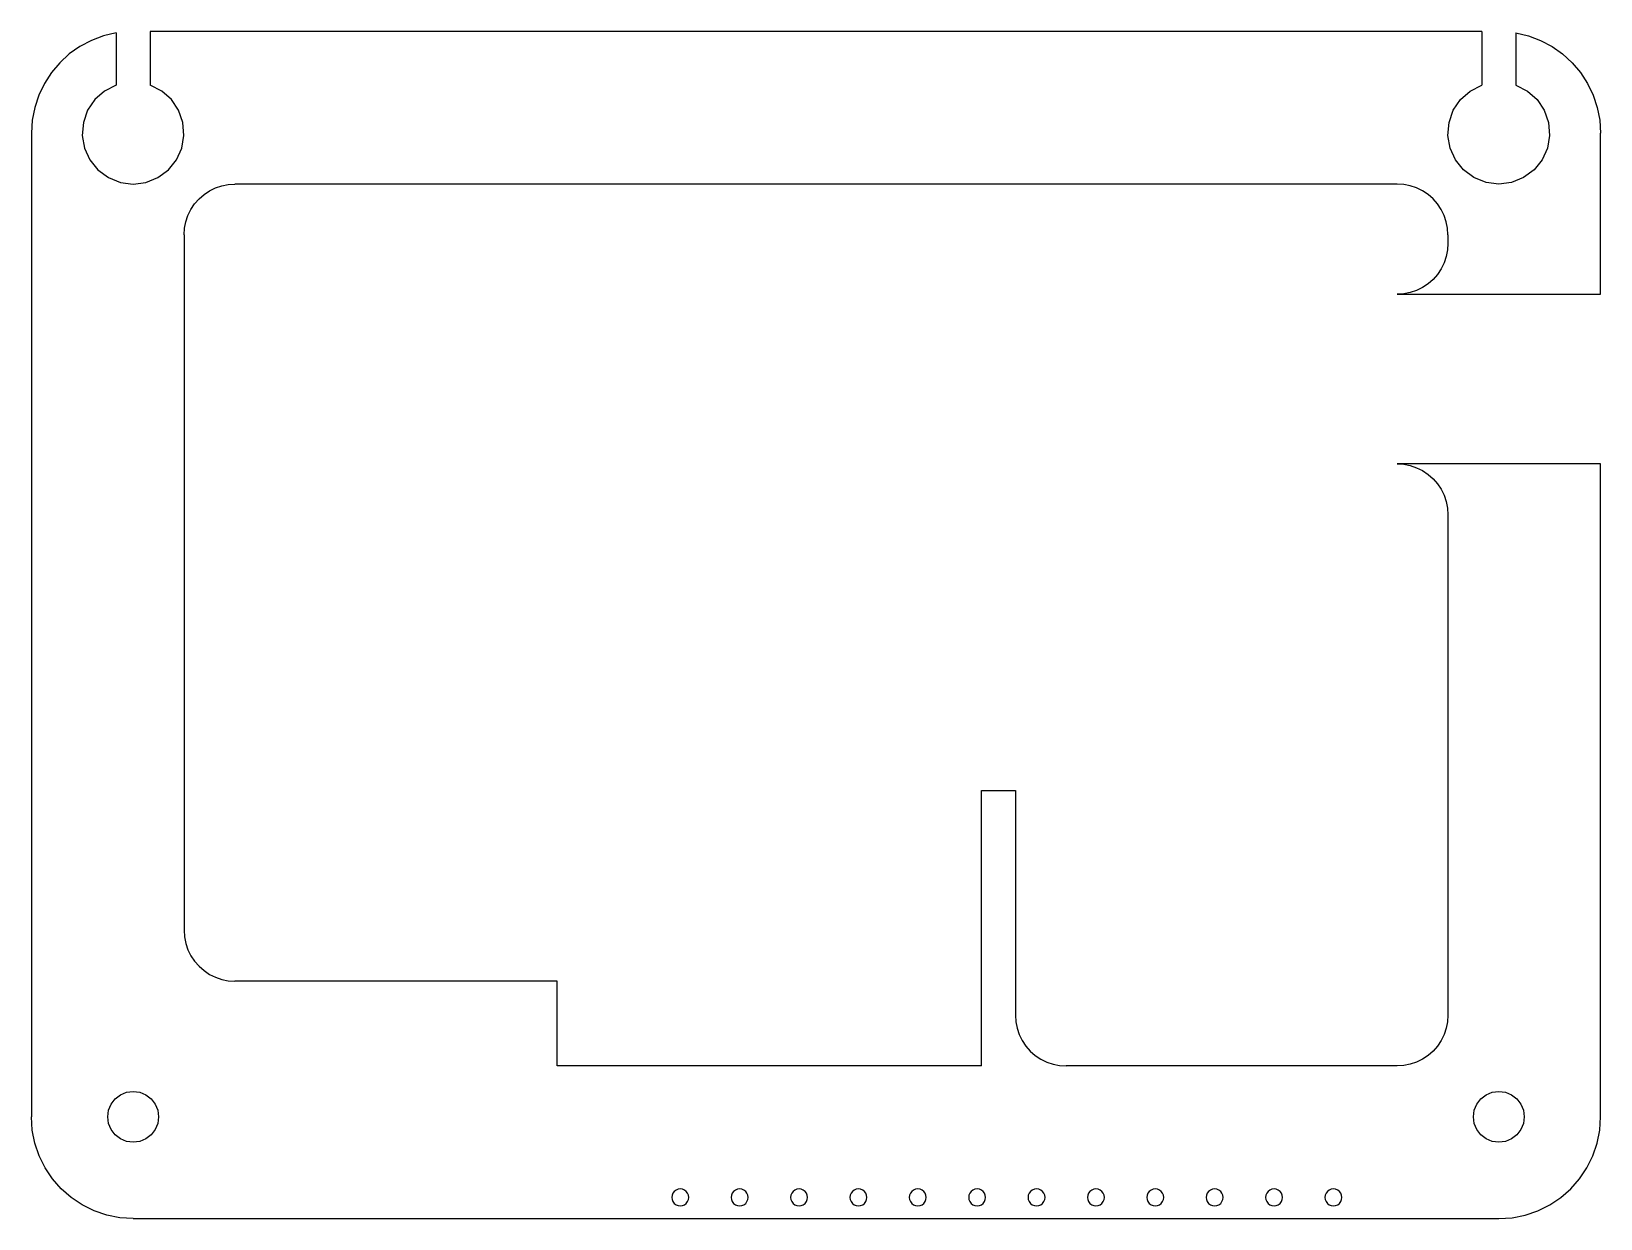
# Model space of a CAD drawing. Extents: x 855 to 1040, y 0 to 140.
import ezdxf

# ---------------------------------------------------------------- set-up
doc = ezdxf.new("R2010")
doc.units = 0
doc.header["$LTSCALE"] = 1000
doc.linetypes.add('SKEMA_SOLID', pattern=[0])
doc.layers.add('Layer0_S_', color=20, linetype='SKEMA_SOLID')

msp = doc.modelspace()

# ---------------------------------------------------------------- linework, layer by layer
at = {"layer": 'Layer0_S_'}
for p, q in [((862.49, 138.94), (861.14, 138.23)), ((863.93, 139.48), (862.49, 138.94)), ((865.42, 139.81), (863.93, 139.48)), ((865.42, 139.81), (865.4, 133.65)), ((869.42, 140), (869.43, 133.65)), ((1026.42, 140), (869.42, 140)), ((1026.42, 140), (1026.4, 133.65)), ((1030.42, 139.81), (1030.43, 133.65)), ((1030.42, 139.81), (1031.91, 139.48)), ((1031.91, 139.48), (1033.34, 138.94)), ((1033.34, 138.94), (1034.69, 138.23)), ((859.89, 137.35), (858.76, 136.31)), ((861.14, 138.23), (859.89, 137.35)), ((1034.69, 138.23), (1035.94, 137.35)), ((1035.94, 137.35), (1037.07, 136.31)), ((857.78, 135.14), (856.95, 133.86)), ((858.76, 136.31), (857.78, 135.14)), ((1037.07, 136.31), (1038.06, 135.14)), ((1038.06, 135.14), (1038.89, 133.86)), ((856.95, 133.86), (856.29, 132.48)), ((865.4, 133.65), (864.05, 132.96)), ((870.79, 132.96), (869.43, 133.65)), ((1025.05, 132.96), (1026.4, 133.65)), ((1030.43, 133.65), (1031.79, 132.96)), ((1038.89, 133.86), (1039.55, 132.48)), ((856.29, 132.48), (855.81, 131.03)), ((862.9, 131.95), (862.05, 130.69)), ((864.05, 132.96), (862.9, 131.95)), ((871.93, 131.95), (870.79, 132.96)), ((872.78, 130.69), (871.93, 131.95)), ((1023.05, 130.69), (1023.9, 131.95)), ((1023.9, 131.95), (1025.05, 132.96)), ((1031.79, 132.96), (1032.93, 131.95)), ((1032.93, 131.95), (1033.78, 130.69)), ((1039.55, 132.48), (1040.03, 131.03)), ((855.52, 129.53), (855.42, 128)), ((855.81, 131.03), (855.52, 129.53)), ((862.05, 130.69), (861.55, 129.25)), ((873.29, 129.25), (872.78, 130.69)), ((1022.55, 129.25), (1023.05, 130.69)), ((1033.78, 130.69), (1034.29, 129.25)), ((1040.03, 131.03), (1040.32, 129.53)), ((1040.32, 129.53), (1040.42, 128)), ((855.42, 128), (855.42, 12)), ((861.55, 129.25), (861.42, 127.74)), ((861.42, 127.74), (861.68, 126.24)), ((873.15, 126.24), (873.41, 127.74)), ((873.41, 127.74), (873.29, 129.25)), ((1022.42, 127.74), (1022.55, 129.25)), ((1022.68, 126.24), (1022.42, 127.74)), ((1034.41, 127.74), (1034.15, 126.24)), ((1034.29, 129.25), (1034.41, 127.74)), ((1040.42, 109), (1040.42, 128)), ((861.68, 126.24), (862.31, 124.85)), ((872.52, 124.85), (873.15, 126.24)), ((1023.31, 124.85), (1022.68, 126.24)), ((1034.15, 126.24), (1033.52, 124.85)), ((862.31, 124.85), (863.27, 123.67)), ((871.57, 123.67), (872.52, 124.85)), ((1024.27, 123.67), (1023.31, 124.85)), ((1033.52, 124.85), (1032.57, 123.67)), ((863.27, 123.67), (864.49, 122.76)), ((864.49, 122.76), (865.91, 122.19)), ((865.91, 122.19), (867.42, 122)), ((867.42, 122), (868.93, 122.19)), ((868.93, 122.19), (870.34, 122.76)), ((870.34, 122.76), (871.57, 123.67)), ((1025.49, 122.76), (1024.27, 123.67)), ((1026.91, 122.19), (1025.49, 122.76)), ((1028.42, 122), (1026.91, 122.19)), ((1029.93, 122.19), (1028.42, 122)), ((1031.34, 122.76), (1029.93, 122.19)), ((1032.57, 123.67), (1031.34, 122.76)), ((875.18, 120.24), (875.77, 120.76)), ((875.77, 120.76), (876.42, 121.2)), ((876.42, 121.2), (877.12, 121.54)), ((877.12, 121.54), (877.87, 121.8)), ((877.87, 121.8), (878.63, 121.95)), ((878.63, 121.95), (879.42, 122)), ((1016.42, 122), (879.42, 122)), ((1017.2, 121.95), (1016.42, 122)), ((1017.97, 121.8), (1017.2, 121.95)), ((1018.71, 121.54), (1017.97, 121.8)), ((1019.42, 121.2), (1018.71, 121.54)), ((1020.07, 120.76), (1019.42, 121.2)), ((1020.66, 120.24), (1020.07, 120.76)), ((873.87, 118.3), (874.22, 119)), ((874.22, 119), (874.66, 119.65)), ((874.66, 119.65), (875.18, 120.24)), ((1021.18, 119.65), (1020.66, 120.24)), ((1021.61, 119), (1021.18, 119.65)), ((1021.96, 118.3), (1021.61, 119)), ((873.42, 116), (873.47, 116.78)), ((873.47, 116.78), (873.62, 117.55)), ((873.62, 117.55), (873.87, 118.3)), ((1022.21, 117.55), (1021.96, 118.3)), ((1022.37, 116.78), (1022.21, 117.55)), ((1022.42, 116), (1022.37, 116.78)), ((873.42, 116), (873.42, 34)), ((1022.42, 115), (1022.37, 114.22)), ((1022.42, 116), (1022.42, 115)), ((1022.21, 113.45), (1021.96, 112.7)), ((1022.37, 114.22), (1022.21, 113.45)), ((1021.18, 111.35), (1020.66, 110.76)), ((1021.61, 112), (1021.18, 111.35)), ((1021.96, 112.7), (1021.61, 112)), ((1017.97, 109.2), (1017.2, 109.05)), ((1018.71, 109.46), (1017.97, 109.2)), ((1019.42, 109.8), (1018.71, 109.46)), ((1020.07, 110.24), (1019.42, 109.8)), ((1020.66, 110.76), (1020.07, 110.24)), ((1017.2, 109.05), (1016.42, 109)), ((1016.42, 109), (1040.42, 109)), ((1040.42, 89), (1016.42, 89)), ((1016.42, 89), (1017.2, 88.95)), ((1017.2, 88.95), (1017.97, 88.8)), ((1040.42, 12), (1040.42, 89)), ((1017.97, 88.8), (1018.71, 88.54)), ((1018.71, 88.54), (1019.42, 88.2)), ((1019.42, 88.2), (1020.07, 87.76)), ((1020.07, 87.76), (1020.66, 87.24)), ((1020.66, 87.24), (1021.18, 86.65)), ((1021.18, 86.65), (1021.61, 86)), ((1021.61, 86), (1021.96, 85.3)), ((1021.96, 85.3), (1022.21, 84.55)), ((1022.21, 84.55), (1022.37, 83.78)), ((1022.37, 83.78), (1022.42, 83)), ((1022.42, 83), (1022.42, 24)), ((967.42, 18), (967.42, 50.5)), ((967.42, 50.5), (971.42, 50.5)), ((971.42, 50.5), (971.42, 24)), ((873.42, 34), (873.47, 33.22)), ((873.47, 33.22), (873.62, 32.45)), ((873.62, 32.45), (873.87, 31.7)), ((873.87, 31.7), (874.22, 31)), ((874.22, 31), (874.66, 30.35)), ((874.66, 30.35), (875.18, 29.76)), ((875.18, 29.76), (875.77, 29.24)), ((875.77, 29.24), (876.42, 28.8)), ((876.42, 28.8), (877.12, 28.46)), ((877.12, 28.46), (877.87, 28.2)), ((877.87, 28.2), (878.63, 28.05)), ((878.63, 28.05), (879.42, 28)), ((917.42, 28), (879.42, 28)), ((917.42, 18), (917.42, 28)), ((971.42, 24), (971.47, 23.22)), ((971.47, 23.22), (971.62, 22.45)), ((971.62, 22.45), (971.87, 21.7)), ((1022.21, 22.45), (1021.96, 21.7)), ((1022.37, 23.22), (1022.21, 22.45)), ((1022.42, 24), (1022.37, 23.22)), ((971.87, 21.7), (972.22, 21)), ((972.22, 21), (972.66, 20.35)), ((1021.61, 21), (1021.18, 20.35)), ((1021.96, 21.7), (1021.61, 21)), ((972.66, 20.35), (973.18, 19.76)), ((973.18, 19.76), (973.77, 19.24)), ((973.77, 19.24), (974.42, 18.8)), ((974.42, 18.8), (975.12, 18.46)), ((1019.42, 18.8), (1018.71, 18.46)), ((1020.07, 19.24), (1019.42, 18.8)), ((1020.66, 19.76), (1020.07, 19.24)), ((1021.18, 20.35), (1020.66, 19.76)), ((967.42, 18), (917.42, 18)), ((975.12, 18.46), (975.87, 18.2)), ((975.87, 18.2), (976.63, 18.05)), ((976.63, 18.05), (977.42, 18)), ((1016.42, 18), (977.42, 18)), ((1017.2, 18.05), (1016.42, 18)), ((1017.97, 18.2), (1017.2, 18.05)), ((1018.71, 18.46), (1017.97, 18.2)), ((865.92, 14.6), (866.64, 14.9)), ((866.64, 14.9), (867.42, 15)), ((867.42, 15), (868.19, 14.9)), ((868.19, 14.9), (868.92, 14.6)), ((1026.92, 14.6), (1027.64, 14.9)), ((1027.64, 14.9), (1028.42, 15)), ((1028.42, 15), (1029.19, 14.9)), ((1029.19, 14.9), (1029.92, 14.6)), ((864.52, 12.78), (864.82, 13.5)), ((864.82, 13.5), (865.3, 14.12)), ((865.3, 14.12), (865.92, 14.6)), ((868.92, 14.6), (869.54, 14.12)), ((869.54, 14.12), (870.02, 13.5)), ((870.02, 13.5), (870.32, 12.78)), ((1025.52, 12.78), (1025.82, 13.5)), ((1025.82, 13.5), (1026.3, 14.12)), ((1026.3, 14.12), (1026.92, 14.6)), ((1029.92, 14.6), (1030.54, 14.12)), ((1030.54, 14.12), (1031.02, 13.5)), ((1031.02, 13.5), (1031.32, 12.78)), ((855.52, 10.43), (855.42, 12)), ((864.42, 12), (864.52, 12.78)), ((864.52, 11.22), (864.42, 12)), ((864.82, 10.5), (864.52, 11.22)), ((870.32, 11.22), (870.02, 10.5)), ((870.32, 12.78), (870.42, 12)), ((870.42, 12), (870.32, 11.22)), ((1025.42, 12), (1025.52, 12.78)), ((1025.52, 11.22), (1025.42, 12)), ((1025.82, 10.5), (1025.52, 11.22)), ((1031.32, 11.22), (1031.02, 10.5)), ((1031.32, 12.78), (1031.42, 12)), ((1031.42, 12), (1031.32, 11.22)), ((1040.32, 10.43), (1040.42, 12)), ((855.83, 8.89), (855.52, 10.43)), ((865.3, 9.88), (864.82, 10.5)), ((865.92, 9.4), (865.3, 9.88)), ((866.64, 9.1), (865.92, 9.4)), ((868.92, 9.4), (868.19, 9.1)), ((869.54, 9.88), (868.92, 9.4)), ((870.02, 10.5), (869.54, 9.88)), ((1026.3, 9.88), (1025.82, 10.5)), ((1026.92, 9.4), (1026.3, 9.88)), ((1027.64, 9.1), (1026.92, 9.4)), ((1029.92, 9.4), (1029.19, 9.1)), ((1030.54, 9.88), (1029.92, 9.4)), ((1031.02, 10.5), (1030.54, 9.88)), ((1040.01, 8.89), (1040.32, 10.43)), ((856.33, 7.41), (855.83, 8.89)), ((857.03, 6), (856.33, 7.41)), ((867.42, 9), (866.64, 9.1)), ((868.19, 9.1), (867.42, 9)), ((1028.42, 9), (1027.64, 9.1)), ((1029.19, 9.1), (1028.42, 9)), ((1038.81, 6), (1039.5, 7.41)), ((1039.5, 7.41), (1040.01, 8.89)), ((857.9, 4.69), (857.03, 6)), ((1037.94, 4.69), (1038.81, 6)), ((858.93, 3.51), (857.9, 4.69)), ((1036.9, 3.51), (1037.94, 4.69)), ((860.11, 2.48), (858.93, 3.51)), ((861.42, 1.61), (860.11, 2.48)), ((930.95, 2.76), (930.92, 2.5)), ((930.92, 2.5), (930.95, 2.24)), ((931.05, 3), (930.95, 2.76)), ((930.95, 2.24), (931.05, 2)), ((931.21, 3.21), (931.05, 3)), ((931.05, 2), (931.21, 1.79)), ((931.42, 3.37), (931.21, 3.21)), ((931.66, 3.47), (931.42, 3.37)), ((931.92, 3.5), (931.66, 3.47)), ((932.18, 3.47), (931.92, 3.5)), ((932.42, 3.37), (932.18, 3.47)), ((932.63, 3.21), (932.42, 3.37)), ((932.78, 3), (932.63, 3.21)), ((932.63, 1.79), (932.78, 2)), ((932.88, 2.76), (932.78, 3)), ((932.78, 2), (932.88, 2.24)), ((932.92, 2.5), (932.88, 2.76)), ((932.88, 2.24), (932.92, 2.5)), ((937.95, 2.76), (937.92, 2.5)), ((937.92, 2.5), (937.95, 2.24)), ((938.05, 3), (937.95, 2.76)), ((937.95, 2.24), (938.05, 2)), ((938.21, 3.21), (938.05, 3)), ((938.05, 2), (938.21, 1.79)), ((938.42, 3.37), (938.21, 3.21)), ((938.66, 3.47), (938.42, 3.37)), ((938.92, 3.5), (938.66, 3.47)), ((939.18, 3.47), (938.92, 3.5)), ((939.42, 3.37), (939.18, 3.47)), ((939.63, 3.21), (939.42, 3.37)), ((939.78, 3), (939.63, 3.21)), ((939.63, 1.79), (939.78, 2)), ((939.88, 2.76), (939.78, 3)), ((939.78, 2), (939.88, 2.24)), ((939.92, 2.5), (939.88, 2.76)), ((939.88, 2.24), (939.92, 2.5)), ((944.95, 2.76), (944.92, 2.5)), ((944.92, 2.5), (944.95, 2.24)), ((945.05, 3), (944.95, 2.76)), ((944.95, 2.24), (945.05, 2)), ((945.21, 3.21), (945.05, 3)), ((945.05, 2), (945.21, 1.79)), ((945.42, 3.37), (945.21, 3.21)), ((945.66, 3.47), (945.42, 3.37)), ((945.92, 3.5), (945.66, 3.47)), ((946.18, 3.47), (945.92, 3.5)), ((946.42, 3.37), (946.18, 3.47)), ((946.63, 3.21), (946.42, 3.37)), ((946.78, 3), (946.63, 3.21)), ((946.63, 1.79), (946.78, 2)), ((946.88, 2.76), (946.78, 3)), ((946.78, 2), (946.88, 2.24)), ((946.92, 2.5), (946.88, 2.76)), ((946.88, 2.24), (946.92, 2.5)), ((951.95, 2.76), (951.92, 2.5)), ((951.92, 2.5), (951.95, 2.24)), ((952.05, 3), (951.95, 2.76)), ((951.95, 2.24), (952.05, 2)), ((952.21, 3.21), (952.05, 3)), ((952.05, 2), (952.21, 1.79)), ((952.42, 3.37), (952.21, 3.21)), ((952.66, 3.47), (952.42, 3.37)), ((952.92, 3.5), (952.66, 3.47)), ((953.18, 3.47), (952.92, 3.5)), ((953.42, 3.37), (953.18, 3.47)), ((953.63, 3.21), (953.42, 3.37)), ((953.78, 3), (953.63, 3.21)), ((953.63, 1.79), (953.78, 2)), ((953.88, 2.76), (953.78, 3)), ((953.78, 2), (953.88, 2.24)), ((953.92, 2.5), (953.88, 2.76)), ((953.88, 2.24), (953.92, 2.5)), ((958.95, 2.76), (958.92, 2.5)), ((958.92, 2.5), (958.95, 2.24)), ((959.05, 3), (958.95, 2.76)), ((958.95, 2.24), (959.05, 2)), ((959.21, 3.21), (959.05, 3)), ((959.05, 2), (959.21, 1.79)), ((959.42, 3.37), (959.21, 3.21)), ((959.66, 3.47), (959.42, 3.37)), ((959.92, 3.5), (959.66, 3.47)), ((960.18, 3.47), (959.92, 3.5)), ((960.42, 3.37), (960.18, 3.47)), ((960.63, 3.21), (960.42, 3.37)), ((960.78, 3), (960.63, 3.21)), ((960.63, 1.79), (960.78, 2)), ((960.88, 2.76), (960.78, 3)), ((960.78, 2), (960.88, 2.24)), ((960.92, 2.5), (960.88, 2.76)), ((960.88, 2.24), (960.92, 2.5)), ((965.95, 2.76), (965.92, 2.5)), ((965.92, 2.5), (965.95, 2.24)), ((966.05, 3), (965.95, 2.76)), ((965.95, 2.24), (966.05, 2)), ((966.21, 3.21), (966.05, 3)), ((966.05, 2), (966.21, 1.79)), ((966.42, 3.37), (966.21, 3.21)), ((966.66, 3.47), (966.42, 3.37)), ((966.92, 3.5), (966.66, 3.47)), ((967.18, 3.47), (966.92, 3.5)), ((967.42, 3.37), (967.18, 3.47)), ((967.63, 3.21), (967.42, 3.37)), ((967.78, 3), (967.63, 3.21)), ((967.63, 1.79), (967.78, 2)), ((967.88, 2.76), (967.78, 3)), ((967.78, 2), (967.88, 2.24)), ((967.92, 2.5), (967.88, 2.76)), ((967.88, 2.24), (967.92, 2.5)), ((972.95, 2.76), (972.92, 2.5)), ((972.92, 2.5), (972.95, 2.24)), ((973.05, 3), (972.95, 2.76)), ((972.95, 2.24), (973.05, 2)), ((973.21, 3.21), (973.05, 3)), ((973.05, 2), (973.21, 1.79)), ((973.42, 3.37), (973.21, 3.21)), ((973.66, 3.47), (973.42, 3.37)), ((973.92, 3.5), (973.66, 3.47)), ((974.18, 3.47), (973.92, 3.5)), ((974.42, 3.37), (974.18, 3.47)), ((974.63, 3.21), (974.42, 3.37)), ((974.78, 3), (974.63, 3.21)), ((974.63, 1.79), (974.78, 2)), ((974.88, 2.76), (974.78, 3)), ((974.78, 2), (974.88, 2.24)), ((974.92, 2.5), (974.88, 2.76)), ((974.88, 2.24), (974.92, 2.5)), ((979.95, 2.76), (979.92, 2.5)), ((979.92, 2.5), (979.95, 2.24)), ((980.05, 3), (979.95, 2.76)), ((979.95, 2.24), (980.05, 2)), ((980.21, 3.21), (980.05, 3)), ((980.05, 2), (980.21, 1.79)), ((980.42, 3.37), (980.21, 3.21)), ((980.66, 3.47), (980.42, 3.37)), ((980.92, 3.5), (980.66, 3.47)), ((981.18, 3.47), (980.92, 3.5)), ((981.42, 3.37), (981.18, 3.47)), ((981.63, 3.21), (981.42, 3.37)), ((981.78, 3), (981.63, 3.21)), ((981.63, 1.79), (981.78, 2)), ((981.88, 2.76), (981.78, 3)), ((981.78, 2), (981.88, 2.24)), ((981.92, 2.5), (981.88, 2.76)), ((981.88, 2.24), (981.92, 2.5)), ((986.95, 2.76), (986.92, 2.5)), ((986.92, 2.5), (986.95, 2.24)), ((987.05, 3), (986.95, 2.76)), ((986.95, 2.24), (987.05, 2)), ((987.21, 3.21), (987.05, 3)), ((987.05, 2), (987.21, 1.79)), ((987.42, 3.37), (987.21, 3.21)), ((987.66, 3.47), (987.42, 3.37)), ((987.92, 3.5), (987.66, 3.47)), ((988.18, 3.47), (987.92, 3.5)), ((988.42, 3.37), (988.18, 3.47)), ((988.63, 3.21), (988.42, 3.37)), ((988.78, 3), (988.63, 3.21)), ((988.63, 1.79), (988.78, 2)), ((988.88, 2.76), (988.78, 3)), ((988.78, 2), (988.88, 2.24)), ((988.92, 2.5), (988.88, 2.76)), ((988.88, 2.24), (988.92, 2.5)), ((993.95, 2.76), (993.92, 2.5)), ((993.92, 2.5), (993.95, 2.24)), ((994.05, 3), (993.95, 2.76)), ((993.95, 2.24), (994.05, 2)), ((994.21, 3.21), (994.05, 3)), ((994.05, 2), (994.21, 1.79)), ((994.42, 3.37), (994.21, 3.21)), ((994.66, 3.47), (994.42, 3.37)), ((994.92, 3.5), (994.66, 3.47)), ((995.18, 3.47), (994.92, 3.5)), ((995.42, 3.37), (995.18, 3.47)), ((995.63, 3.21), (995.42, 3.37)), ((995.78, 3), (995.63, 3.21)), ((995.63, 1.79), (995.78, 2)), ((995.88, 2.76), (995.78, 3)), ((995.78, 2), (995.88, 2.24)), ((995.92, 2.5), (995.88, 2.76)), ((995.88, 2.24), (995.92, 2.5)), ((1000.95, 2.76), (1000.92, 2.5)), ((1000.92, 2.5), (1000.95, 2.24)), ((1001.05, 3), (1000.95, 2.76)), ((1000.95, 2.24), (1001.05, 2)), ((1001.21, 3.21), (1001.05, 3)), ((1001.05, 2), (1001.21, 1.79)), ((1001.42, 3.37), (1001.21, 3.21)), ((1001.66, 3.47), (1001.42, 3.37)), ((1001.92, 3.5), (1001.66, 3.47)), ((1002.18, 3.47), (1001.92, 3.5)), ((1002.42, 3.37), (1002.18, 3.47)), ((1002.63, 3.21), (1002.42, 3.37)), ((1002.78, 3), (1002.63, 3.21)), ((1002.63, 1.79), (1002.78, 2)), ((1002.88, 2.76), (1002.78, 3)), ((1002.78, 2), (1002.88, 2.24)), ((1002.92, 2.5), (1002.88, 2.76)), ((1002.88, 2.24), (1002.92, 2.5)), ((1007.95, 2.76), (1007.92, 2.5)), ((1007.92, 2.5), (1007.95, 2.24)), ((1008.05, 3), (1007.95, 2.76)), ((1007.95, 2.24), (1008.05, 2)), ((1008.21, 3.21), (1008.05, 3)), ((1008.05, 2), (1008.21, 1.79)), ((1008.42, 3.37), (1008.21, 3.21)), ((1008.66, 3.47), (1008.42, 3.37)), ((1008.92, 3.5), (1008.66, 3.47)), ((1009.18, 3.47), (1008.92, 3.5)), ((1009.42, 3.37), (1009.18, 3.47)), ((1009.63, 3.21), (1009.42, 3.37)), ((1009.78, 3), (1009.63, 3.21)), ((1009.63, 1.79), (1009.78, 2)), ((1009.88, 2.76), (1009.78, 3)), ((1009.78, 2), (1009.88, 2.24)), ((1009.92, 2.5), (1009.88, 2.76)), ((1009.88, 2.24), (1009.92, 2.5)), ((1034.42, 1.61), (1035.72, 2.48)), ((1035.72, 2.48), (1036.9, 3.51)), ((862.83, 0.91), (861.42, 1.61)), ((864.31, 0.41), (862.83, 0.91)), ((865.85, 0.1), (864.31, 0.41)), ((867.42, 0), (865.85, 0.1)), ((867.42, 0), (1028.42, 0)), ((931.21, 1.79), (931.42, 1.63)), ((931.42, 1.63), (931.66, 1.53)), ((931.66, 1.53), (931.92, 1.5)), ((931.92, 1.5), (932.18, 1.53)), ((932.18, 1.53), (932.42, 1.63)), ((932.42, 1.63), (932.63, 1.79)), ((938.21, 1.79), (938.42, 1.63)), ((938.42, 1.63), (938.66, 1.53)), ((938.66, 1.53), (938.92, 1.5)), ((938.92, 1.5), (939.18, 1.53)), ((939.18, 1.53), (939.42, 1.63)), ((939.42, 1.63), (939.63, 1.79)), ((945.21, 1.79), (945.42, 1.63)), ((945.42, 1.63), (945.66, 1.53)), ((945.66, 1.53), (945.92, 1.5)), ((945.92, 1.5), (946.18, 1.53)), ((946.18, 1.53), (946.42, 1.63)), ((946.42, 1.63), (946.63, 1.79)), ((952.21, 1.79), (952.42, 1.63)), ((952.42, 1.63), (952.66, 1.53)), ((952.66, 1.53), (952.92, 1.5)), ((952.92, 1.5), (953.18, 1.53)), ((953.18, 1.53), (953.42, 1.63)), ((953.42, 1.63), (953.63, 1.79)), ((959.21, 1.79), (959.42, 1.63)), ((959.42, 1.63), (959.66, 1.53)), ((959.66, 1.53), (959.92, 1.5)), ((959.92, 1.5), (960.18, 1.53)), ((960.18, 1.53), (960.42, 1.63)), ((960.42, 1.63), (960.63, 1.79)), ((966.21, 1.79), (966.42, 1.63)), ((966.42, 1.63), (966.66, 1.53)), ((966.66, 1.53), (966.92, 1.5)), ((966.92, 1.5), (967.18, 1.53)), ((967.18, 1.53), (967.42, 1.63)), ((967.42, 1.63), (967.63, 1.79)), ((973.21, 1.79), (973.42, 1.63)), ((973.42, 1.63), (973.66, 1.53)), ((973.66, 1.53), (973.92, 1.5)), ((973.92, 1.5), (974.18, 1.53)), ((974.18, 1.53), (974.42, 1.63)), ((974.42, 1.63), (974.63, 1.79)), ((980.21, 1.79), (980.42, 1.63)), ((980.42, 1.63), (980.66, 1.53)), ((980.66, 1.53), (980.92, 1.5)), ((980.92, 1.5), (981.18, 1.53)), ((981.18, 1.53), (981.42, 1.63)), ((981.42, 1.63), (981.63, 1.79)), ((987.21, 1.79), (987.42, 1.63)), ((987.42, 1.63), (987.66, 1.53)), ((987.66, 1.53), (987.92, 1.5)), ((987.92, 1.5), (988.18, 1.53)), ((988.18, 1.53), (988.42, 1.63)), ((988.42, 1.63), (988.63, 1.79)), ((994.21, 1.79), (994.42, 1.63)), ((994.42, 1.63), (994.66, 1.53)), ((994.66, 1.53), (994.92, 1.5)), ((994.92, 1.5), (995.18, 1.53)), ((995.18, 1.53), (995.42, 1.63)), ((995.42, 1.63), (995.63, 1.79)), ((1001.21, 1.79), (1001.42, 1.63)), ((1001.42, 1.63), (1001.66, 1.53)), ((1001.66, 1.53), (1001.92, 1.5)), ((1001.92, 1.5), (1002.18, 1.53)), ((1002.18, 1.53), (1002.42, 1.63)), ((1002.42, 1.63), (1002.63, 1.79)), ((1008.21, 1.79), (1008.42, 1.63)), ((1008.42, 1.63), (1008.66, 1.53)), ((1008.66, 1.53), (1008.92, 1.5)), ((1008.92, 1.5), (1009.18, 1.53)), ((1009.18, 1.53), (1009.42, 1.63)), ((1009.42, 1.63), (1009.63, 1.79)), ((1028.42, 0), (1029.98, 0.1)), ((1029.98, 0.1), (1031.52, 0.41)), ((1031.52, 0.41), (1033.01, 0.91)), ((1033.01, 0.91), (1034.42, 1.61))]:
    msp.add_line(p, q, dxfattribs=at)

doc.saveas('drawing.dxf')
